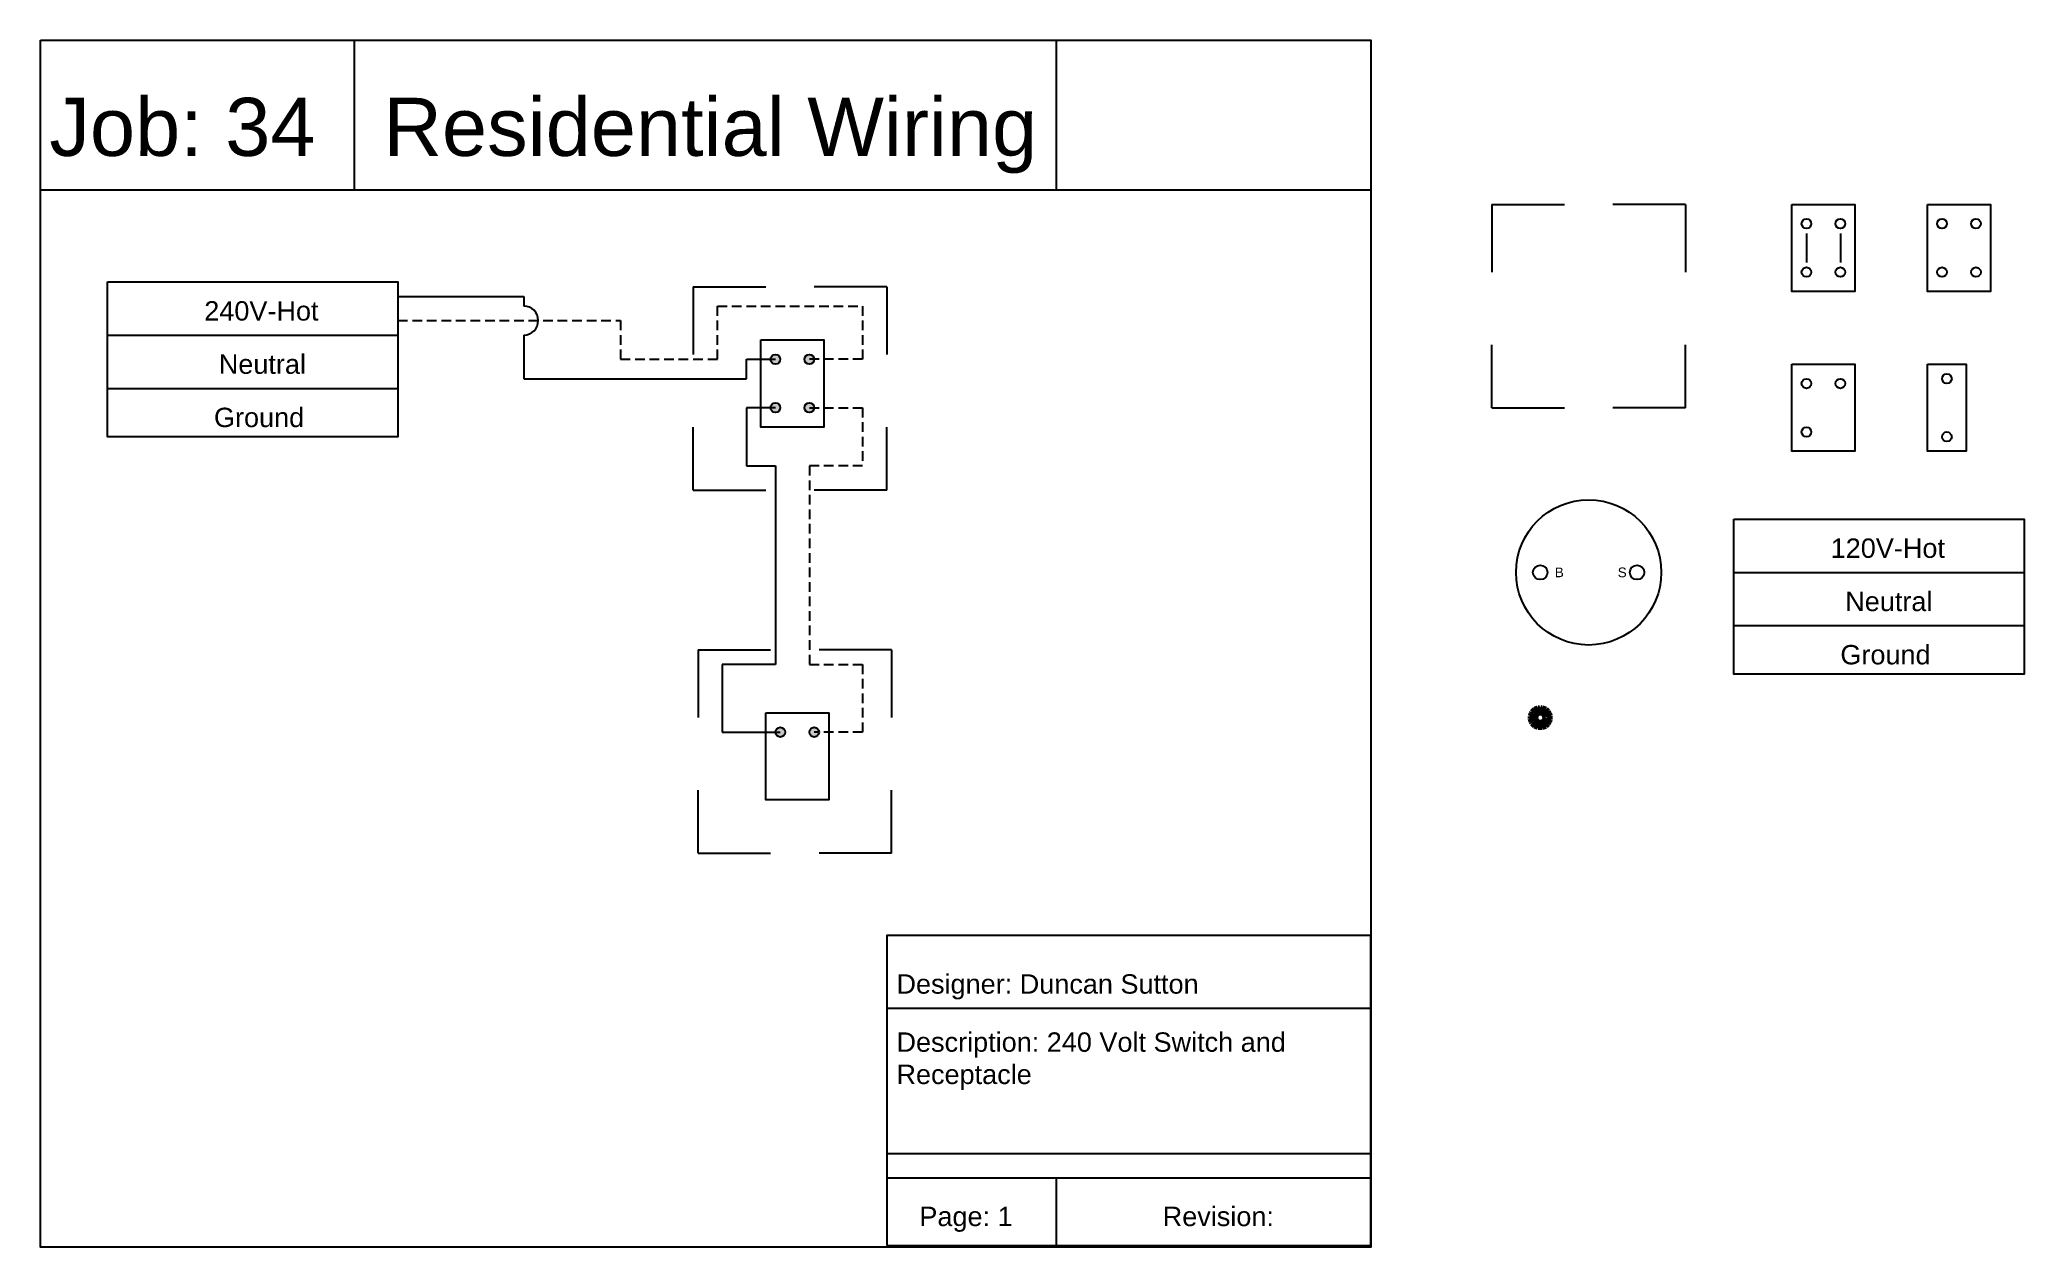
# Model space of a CAD drawing. Header units: inches. Extents: x 12 to 218, y 0 to 125.
import ezdxf

# ---------------------------------------------------------------- set-up
doc = ezdxf.new("R2010")
doc.units = ezdxf.units.IN
doc.header["$MEASUREMENT"] = 0
doc.linetypes.add('ACAD_ISO02W100', pattern=[15, 12, -3])
doc.linetypes.add('DASHEDX2', pattern=[1.5, 1, -0.5])
doc.styles.get("Standard").update_dxf_attribs({"font": 'arial.ttf'})

# ---------------------------------------------------------------- blocks, each defined once
blk = doc.blocks.new('Box')
for p, q in [((0, 0), (0, -7)), ((0, 0), (7.5, 0)), ((20, 0), (12.5, 0)), ((20, 0), (20, -7)), ((0, -21), (0, -14.5)), ((20, -21), (20, -14.5)), ((0, -21), (7.5, -21)), ((20, -21), (12.5, -21))]:
    blk.add_line(p, q)
blk = doc.blocks.new('DUP')
for p, q in [((1.5, -3), (1.5, -6)), ((5, -3), (5, -6)), ((1.5, -6), (1.5, -6))]:
    blk.add_line(p, q)
blk.add_lwpolyline([(0, 0), (6.5, 0), (6.5, -9), (0, -9)], close=True)
for centre in [(1.5, -2), (5, -2), (1.5, -7), (5, -7)]:
    blk.add_circle(centre, 0.5)
blk = doc.blocks.new('Four-Way')
blk.add_lwpolyline([(0, 0), (6.5, 0), (6.5, -9), (0, -9)], close=True)
for centre in [(1.5, -2), (5, -2), (1.5, -7), (5, -7)]:
    blk.add_circle(centre, 0.5)
blk = doc.blocks.new('Three-Way')
blk.add_lwpolyline([(0, 0), (6.5, 0), (6.5, -9), (0, -9)], close=True)
for centre in [(1.5, -2), (5, -2), (1.5, -7)]:
    blk.add_circle(centre, 0.5)
blk = doc.blocks.new('Switch')
blk.add_lwpolyline([(0, 0), (4, 0), (4, -9), (0, -9)], close=True)
for centre in [(2, -1.5), (2, -7.5)]:
    blk.add_circle(centre, 0.5)
blk = doc.blocks.new('Lamp')
for centre, radius in [((9.5, -7.5), 7.5), ((4.5, -7.5), 0.75), ((14.5, -7.5), 0.75)]:
    blk.add_circle(centre, radius)
at = {"char_height": 1, "attachment_point": 1}
for s, insert in [('B', (6, -7)), ('S', (12.5, -7))]:
    blk.add_mtext_dynamic_manual_height_columns(s, width=2, gutter_width=1, heights=[0], dxfattribs=dict(at, insert=insert))
blk = doc.blocks.new('1P-SRV')
for p, q in [((0, -5.5), (30, -5.5)), ((0, -11), (30, -11))]:
    blk.add_line(p, q)
blk.add_lwpolyline([(0, 0), (30, 0), (30, -16), (0, -16)], close=True)
at = {"char_height": 2, "attachment_point": 1}
for s, insert in [('120V-Hot', (10, -2)), ('Neutral', (11.5, -7.5)), ('Ground', (11, -13))]:
    blk.add_mtext_dynamic_manual_height_columns(s, width=30, gutter_width=1, heights=[0], dxfattribs=dict(at, insert=insert))
blk = doc.blocks.new('Nut')
at = {"linetype": 'ACAD_ISO02W100', "lineweight": 211}
blk.add_circle((-6.5, 5), 1, dxfattribs=at)
at = {"lineweight": 106}
blk.add_circle((-6.5, 5), 0.5, dxfattribs=at)

msp = doc.modelspace()

# ---------------------------------------------------------------- hatches: boundary and pattern name
at = {"true_color": 0x000000}
h = msp.add_hatch(color=18, dxfattribs=at)
h.dxf.hatch_style = 1
h.paths.add_polyline_path([(89, 92, 1), (88, 92, 1)])
h.paths.add_polyline_path([(89, 87, 1), (88, 87, 1)])
h.paths.add_polyline_path([(89.5, 53.5, 1), (88.5, 53.5, 1)])
at = {"linetype": 'DASHEDX2'}
h = msp.add_hatch(color=1, dxfattribs=at)
h.dxf.hatch_style = 1
h.paths.add_polyline_path([(92.5, 92, 1), (91.5, 92, 1)])
h.paths.add_polyline_path([(92.5, 87, 1), (91.5, 87, 1)])
h.paths.add_polyline_path([(93, 53.5, 1), (92, 53.5, 1)])

# ---------------------------------------------------------------- linework, layer by layer
for p, q in [((45, 125), (45, 109.5)), ((117.5, 125), (117.5, 109.5)), ((12.5, 109.5), (150, 109.5)), ((19.5, 94.5), (49.5, 94.5)), ((19.5, 89), (49.5, 89)), ((100, 25), (150, 25)), ((100, 10), (150, 10)), ((100, 7.5), (150, 7.5)), ((117.5, 7.5), (117.5, 0.5))]:
    msp.add_line(p, q)
at = {"color": 18, "true_color": 0x000000}
for p, q in [((49.5, 98.5), (62.5, 98.5)), ((62.5, 98.5), (62.5, 97.5)), ((62.5, 94.5), (62.5, 90)), ((85.5, 90), (85.5, 92)), ((85.5, 92), (88.5, 92)), ((62.5, 90), (85.5, 90)), ((88.5, 87), (85.5, 87)), ((85.5, 87), (85.5, 81)), ((85.5, 81), (88.5, 81)), ((88.5, 81), (88.5, 60.5)), ((88.5, 60.5), (83, 60.5)), ((83, 60.5), (83, 53.5)), ((83, 53.5), (89, 53.5))]:
    msp.add_line(p, q, dxfattribs=at)
at = {"color": 1, "linetype": 'DASHEDX2'}
for p, q in [((82.5, 92), (82.5, 97.5)), ((82.5, 97.5), (97.5, 97.5)), ((97.5, 97.5), (97.5, 92)), ((49.5, 96), (72.5, 96)), ((72.5, 96), (72.5, 92)), ((72.5, 92), (82.5, 92)), ((94.5, 92), (92, 92)), ((97.5, 92), (94.5, 92)), ((92, 87), (97.5, 87)), ((97.5, 87), (97.5, 81)), ((97.5, 81), (92, 81)), ((92, 81), (92, 60.5)), ((92, 60.5), (97.5, 60.5)), ((97.5, 60.5), (97.5, 53.5)), ((97.5, 53.5), (92.5, 53.5))]:
    msp.add_line(p, q, dxfattribs=at)
for points in [[(12.6, 124.96), (150, 124.96), (150, 0.31), (12.6, 0.31)], [(19.5, 100), (49.5, 100), (49.5, 84), (19.5, 84)], [(87.5, 55.5), (94, 55.5), (94, 46.5), (87.5, 46.5)], [(100, 0.5), (150, 0.5), (150, 32.5), (100, 32.5)]]:
    msp.add_lwpolyline(points, close=True)
for centre in [(89, 53.5), (92.5, 53.5)]:
    msp.add_circle(centre, 0.5)
at = {"color": 18, "true_color": 0x000000}
msp.add_arc((62.5, 96), 1.5, 270, 90, dxfattribs=at)

# ---------------------------------------------------------------- block references
for name, p in [('Box', (162.5, 108)), ('DUP', (193.5, 108)), ('Four-Way', (207.5, 108)), ('Box', (80, 99.5)), ('Four-Way', (87, 94)), ('Three-Way', (193.5, 91.5)), ('Switch', (207.5, 91.5)), ('Lamp', (163, 77.5)), ('1P-SRV', (187.5, 75.5)), ('Box', (80.5, 62)), ('Nut', (174, 50))]:
    msp.add_blockref(name, p)

# ---------------------------------------------------------------- texts
at = {"attachment_point": 1}
for s, width, insert, char_height in [('Job: 34', 30, (13.5, 119), 6), ('Residential Wiring', 77.9684, (48, 119), 6), ('240V-Hot', 30, (29.5, 98), 2), ('Neutral', 30, (31, 92.5), 2), ('Ground', 30, (30.5, 87), 2), ('Designer: Duncan Sutton', 50, (101, 28.5), 2), ('Description: 240 Volt Switch and Receptacle', 50, (101, 22.5), 2), ('\\pxqr;Page: 1', 17.5, (95.5, 4.5), 2), ('Revision:', 32.5, (128.5, 4.5), 2)]:
    msp.add_mtext_dynamic_manual_height_columns(s, width=width, gutter_width=1, heights=[0], dxfattribs=dict(at, insert=insert, char_height=char_height))

doc.saveas('drawing.dxf')
